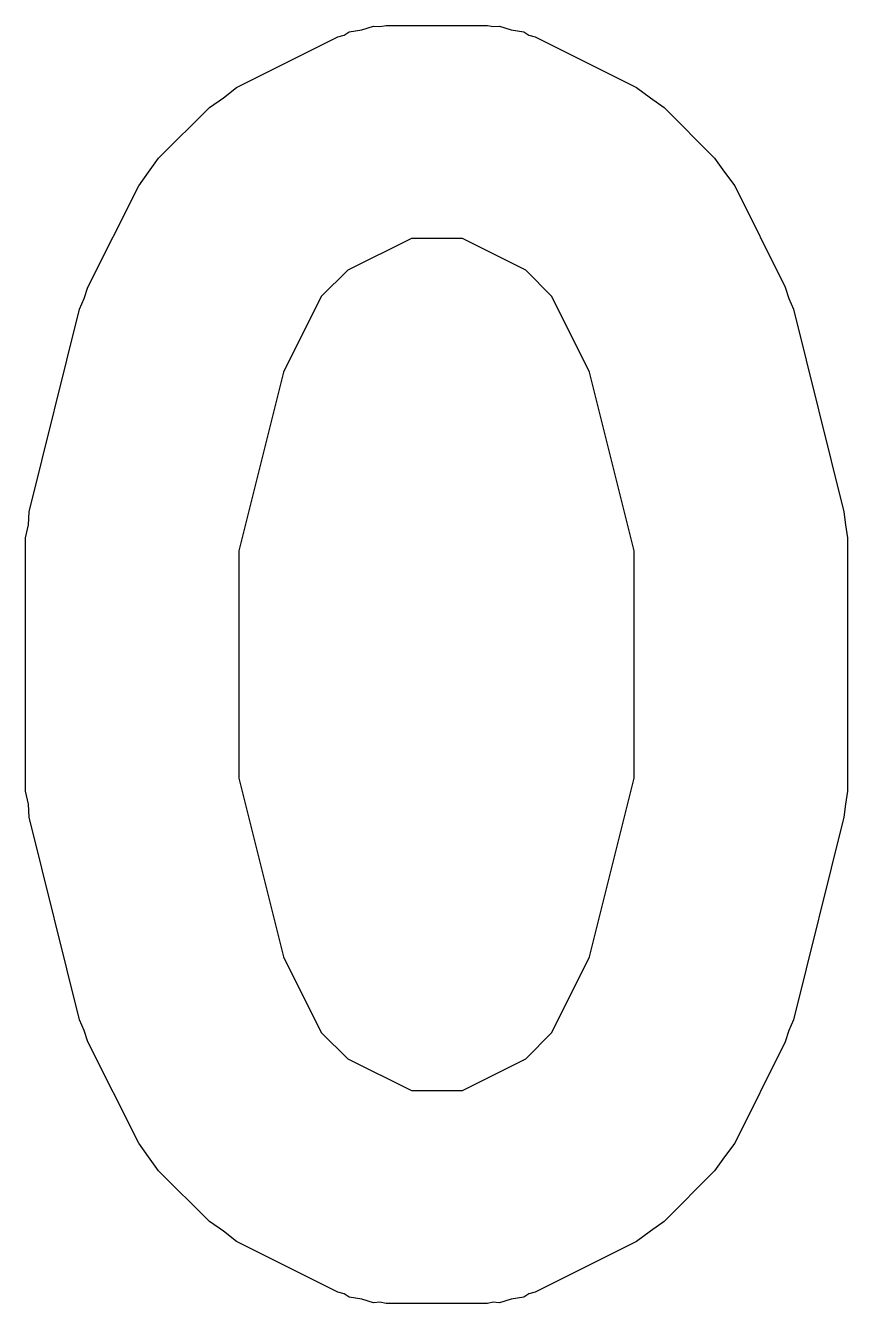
# Model space of a CAD drawing. Extents: x 127.8 to 159.6, y -109 to -87.1.
# Drawn here: x 145.861 to 147.037, y -88.881 to -87.052 of the extents above; entities that cross this region are included whole.
import ezdxf

# ---------------------------------------------------------------- set-up
doc = ezdxf.new("R2010")
doc.units = 0
doc.header["$MEASUREMENT"] = 0
doc.layers.add('BLACK', color=7, linetype='CONTINUOUS')

msp = doc.modelspace()

# ---------------------------------------------------------------- linework, layer by layer
at = {"layer": 'Black'}
for p, q in [((146.163, -87.1406), (146.308, -87.0681)), ((146.308, -87.0681), (146.317, -87.0656)), ((146.317, -87.0656), (146.324, -87.0612)), ((146.324, -87.0612), (146.342, -87.0581)), ((146.342, -87.0581), (146.359, -87.053)), ((146.359, -87.053), (146.368, -87.0535)), ((146.368, -87.0535), (146.377, -87.052)), ((146.377, -87.052), (146.522, -87.052)), ((146.522, -87.052), (146.53, -87.0535)), ((146.53, -87.0535), (146.539, -87.053)), ((146.539, -87.053), (146.556, -87.0581)), ((146.556, -87.0581), (146.574, -87.0612)), ((146.574, -87.0612), (146.581, -87.0656)), ((146.581, -87.0656), (146.59, -87.0681)), ((146.59, -87.0681), (146.735, -87.1406)), ((146.144, -87.1552), (146.163, -87.1406)), ((146.735, -87.1406), (146.755, -87.1552)), ((146.124, -87.1692), (146.144, -87.1552)), ((146.755, -87.1552), (146.775, -87.1692)), ((146.051, -87.2417), (146.124, -87.1692)), ((146.775, -87.1692), (146.847, -87.2417)), ((146.037, -87.2617), (146.051, -87.2417)), ((146.847, -87.2417), (146.861, -87.2617)), ((146.023, -87.2814), (146.037, -87.2617)), ((146.861, -87.2617), (146.876, -87.2814)), ((145.95, -87.4265), (146.023, -87.2814)), ((146.876, -87.2814), (146.948, -87.4265)), ((146.413, -87.3568), (146.322, -87.4022)), ((146.486, -87.3568), (146.413, -87.3568)), ((146.577, -87.4022), (146.486, -87.3568)), ((146.322, -87.4022), (146.284, -87.4398)), ((146.614, -87.4398), (146.577, -87.4022)), ((145.945, -87.4425), (145.95, -87.4265)), ((146.948, -87.4265), (146.953, -87.4425)), ((145.938, -87.4577), (145.945, -87.4425)), ((146.284, -87.4398), (146.23, -87.5478)), ((146.668, -87.5478), (146.614, -87.4398)), ((146.953, -87.4425), (146.96, -87.4577)), ((145.866, -87.748), (145.938, -87.4577)), ((146.96, -87.4577), (147.032, -87.748)), ((146.23, -87.5478), (146.166, -87.8037)), ((146.732, -87.8037), (146.668, -87.5478)), ((145.865, -87.7666), (145.866, -87.748)), ((147.032, -87.748), (147.034, -87.7666)), ((145.861, -87.7849), (145.865, -87.7666)), ((147.034, -87.7666), (147.037, -87.7849)), ((145.861, -88.1478), (145.861, -87.7849)), ((147.037, -87.7849), (147.037, -88.1478)), ((146.166, -87.8037), (146.166, -88.129)), ((146.732, -88.129), (146.732, -87.8037)), ((146.166, -88.129), (146.23, -88.3849)), ((146.668, -88.3849), (146.732, -88.129)), ((145.865, -88.1662), (145.861, -88.1478)), ((147.037, -88.1478), (147.034, -88.1662)), ((145.866, -88.1848), (145.865, -88.1662)), ((147.034, -88.1662), (147.032, -88.1848)), ((145.938, -88.475), (145.866, -88.1848)), ((147.032, -88.1848), (146.96, -88.475)), ((146.23, -88.3849), (146.284, -88.493)), ((146.614, -88.493), (146.668, -88.3849)), ((145.945, -88.4903), (145.938, -88.475)), ((146.96, -88.475), (146.953, -88.4903)), ((145.95, -88.5062), (145.945, -88.4903)), ((146.284, -88.493), (146.322, -88.5305)), ((146.577, -88.5305), (146.614, -88.493)), ((146.953, -88.4903), (146.948, -88.5062)), ((146.023, -88.6514), (145.95, -88.5062)), ((146.948, -88.5062), (146.876, -88.6514)), ((146.322, -88.5305), (146.413, -88.576)), ((146.486, -88.576), (146.577, -88.5305)), ((146.413, -88.576), (146.486, -88.576)), ((146.037, -88.671), (146.023, -88.6514)), ((146.876, -88.6514), (146.861, -88.671)), ((146.051, -88.691), (146.037, -88.671)), ((146.861, -88.671), (146.847, -88.691)), ((146.124, -88.7636), (146.051, -88.691)), ((146.847, -88.691), (146.775, -88.7636)), ((146.144, -88.7776), (146.124, -88.7636)), ((146.775, -88.7636), (146.755, -88.7776)), ((146.163, -88.7921), (146.144, -88.7776)), ((146.755, -88.7776), (146.735, -88.7921)), ((146.308, -88.8647), (146.163, -88.7921)), ((146.735, -88.7921), (146.59, -88.8647)), ((146.317, -88.8672), (146.308, -88.8647)), ((146.324, -88.8716), (146.317, -88.8672)), ((146.342, -88.8747), (146.324, -88.8716)), ((146.359, -88.8798), (146.342, -88.8747)), ((146.368, -88.8792), (146.359, -88.8798)), ((146.377, -88.8808), (146.368, -88.8792)), ((146.53, -88.8792), (146.522, -88.8808)), ((146.539, -88.8798), (146.53, -88.8792)), ((146.556, -88.8747), (146.539, -88.8798)), ((146.574, -88.8716), (146.556, -88.8747)), ((146.581, -88.8672), (146.574, -88.8716)), ((146.59, -88.8647), (146.581, -88.8672)), ((146.522, -88.8808), (146.377, -88.8808))]:
    msp.add_line(p, q, dxfattribs=at)

doc.saveas('drawing.dxf')
